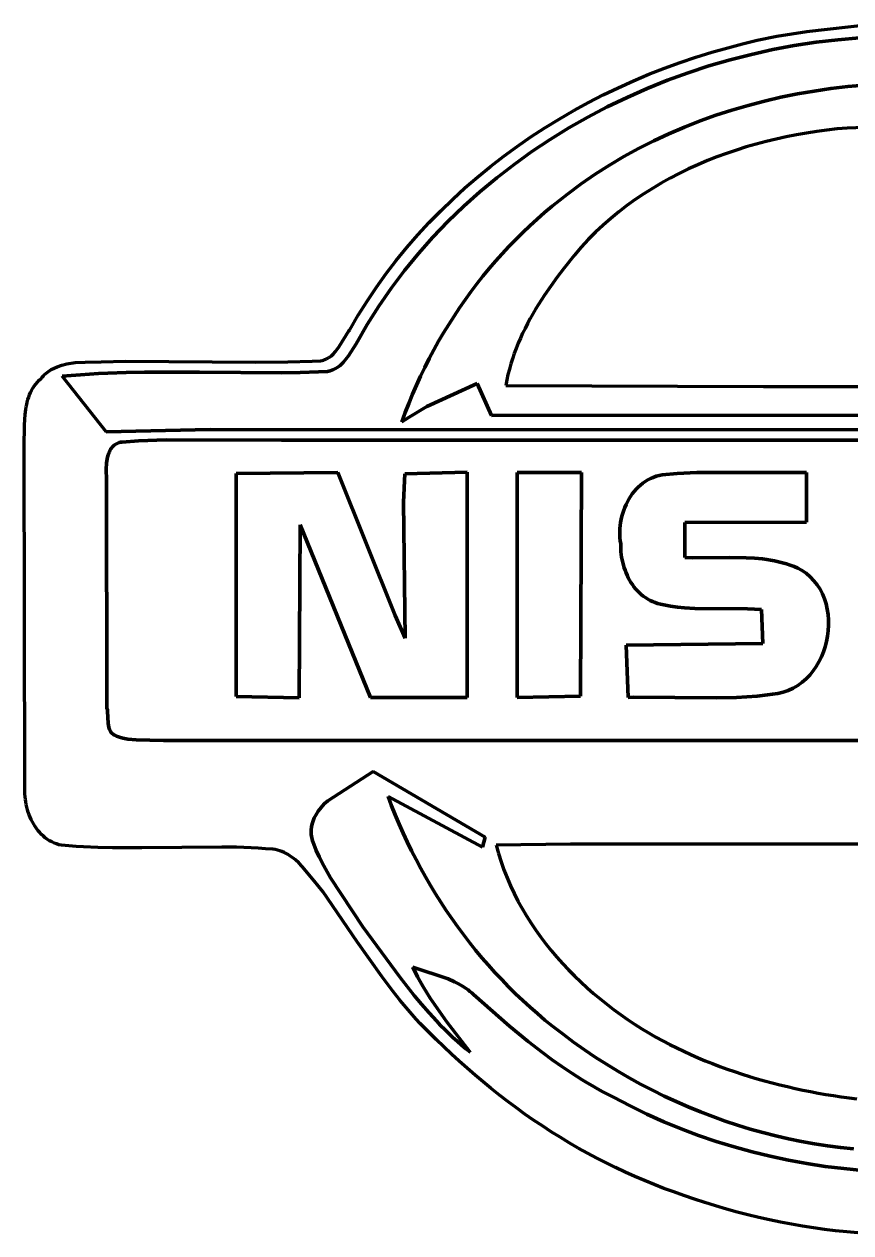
# Model space of a CAD drawing. Header units: millimetres. Extents: x 0.33 to 7.24, y 1.33 to 6.04.
# Drawn here: x 0.333 to 3.548, y 1.334 to 6.035 of the extents above; entities that cross this region are included whole.
import ezdxf

# ---------------------------------------------------------------- set-up
doc = ezdxf.new("R2010")
doc.units = ezdxf.units.MM
doc.layers.add('color#1e1e1eff', color=7, linetype='CONTINUOUS', lineweight=100)
doc.layers.add('color#fefefeff', color=7, linetype='CONTINUOUS', lineweight=100)

msp = doc.modelspace()

# ---------------------------------------------------------------- linework, layer by layer
at = {"layer": 'color#1e1e1eff'}
for p, q in [((3.3767, 6.0064), (3.63, 6.0347)), ((3.1266, 5.9584), (3.1838, 5.9719)), ((3.1838, 5.9719), (3.2606, 5.9875)), ((3.2606, 5.9875), (3.3767, 6.0064)), ((3.497, 5.974), (3.4125, 5.9641)), ((3.5817, 5.981), (3.497, 5.974)), ((2.9456, 5.9064), (3.0075, 5.9255)), ((3.0075, 5.9255), (3.0698, 5.9431)), ((3.0698, 5.9431), (3.1266, 5.9584)), ((3.2444, 5.9358), (3.1611, 5.9174)), ((3.3282, 5.9514), (3.2444, 5.9358)), ((3.4125, 5.9641), (3.3282, 5.9514)), ((2.8231, 5.8635), (2.8841, 5.8858)), ((2.8841, 5.8858), (2.9456, 5.9064)), ((3.0783, 5.8963), (2.9963, 5.8724)), ((3.1611, 5.9174), (3.0783, 5.8963)), ((2.7027, 5.8145), (2.7626, 5.8398)), ((2.7626, 5.8398), (2.8231, 5.8635)), ((2.9151, 5.8458), (2.8348, 5.8165)), ((2.9963, 5.8724), (2.9151, 5.8458)), ((2.5849, 5.7595), (2.6435, 5.7877)), ((2.6435, 5.7877), (2.7027, 5.8145)), ((2.7555, 5.7846), (2.6774, 5.7501)), ((2.8348, 5.8165), (2.7555, 5.7846)), ((3.4052, 5.7745), (3.4703, 5.784)), ((3.4703, 5.784), (3.5357, 5.7918)), ((3.5357, 5.7918), (3.6013, 5.798)), ((2.527, 5.7297), (2.5849, 5.7595)), ((2.6774, 5.7501), (2.6005, 5.713)), ((3.1486, 5.7188), (3.212, 5.7354)), ((3.212, 5.7354), (3.276, 5.7502)), ((3.276, 5.7502), (3.3404, 5.7632)), ((3.3404, 5.7632), (3.4052, 5.7745)), ((2.4137, 5.6659), (2.47, 5.6985)), ((2.47, 5.6985), (2.527, 5.7297)), ((2.6005, 5.713), (2.5249, 5.6733)), ((3.0233, 5.6803), (3.0856, 5.7005)), ((3.0856, 5.7005), (3.1486, 5.7188)), ((2.3583, 5.6318), (2.4137, 5.6659)), ((2.5249, 5.6733), (2.4508, 5.6311)), ((2.9007, 5.6344), (2.9616, 5.6583)), ((2.9616, 5.6583), (3.0233, 5.6803)), ((3.7931, 5.641), (3.5339, 5.6307)), ((2.2504, 5.5594), (2.3039, 5.5963)), ((2.3039, 5.5963), (2.3583, 5.6318)), ((2.4508, 5.6311), (2.3782, 5.5864)), ((2.7811, 5.581), (2.8405, 5.6086)), ((2.8405, 5.6086), (2.9007, 5.6344)), ((3.2968, 5.5966), (3.2576, 5.5881)), ((3.3361, 5.6043), (3.2968, 5.5966)), ((3.3756, 5.6112), (3.3361, 5.6043)), ((3.4152, 5.6173), (3.3756, 5.6112)), ((3.4547, 5.6226), (3.4152, 5.6173)), ((3.4943, 5.6271), (3.4547, 5.6226)), ((3.5339, 5.6307), (3.4943, 5.6271)), ((2.1979, 5.5211), (2.2504, 5.5594)), ((2.3782, 5.5864), (2.3073, 5.5392)), ((2.6652, 5.5199), (2.7227, 5.5514)), ((2.7227, 5.5514), (2.7811, 5.581)), ((3.1411, 5.5573), (3.1028, 5.5453)), ((3.1797, 5.5684), (3.1411, 5.5573)), ((3.2185, 5.5787), (3.1797, 5.5684)), ((3.2576, 5.5881), (3.2185, 5.5787)), ((2.1465, 5.4814), (2.1979, 5.5211)), ((2.3073, 5.5392), (2.2381, 5.4896)), ((2.6087, 5.4864), (2.6652, 5.5199)), ((2.9899, 5.5039), (2.9531, 5.4883)), ((3.0272, 5.5186), (2.9899, 5.5039)), ((3.0648, 5.5324), (3.0272, 5.5186)), ((3.1028, 5.5453), (3.0648, 5.5324)), ((2.0963, 5.4403), (2.1465, 5.4814)), ((2.2381, 5.4896), (2.1708, 5.4376)), ((2.5533, 5.4509), (2.6087, 5.4864)), ((2.8807, 5.4543), (2.8453, 5.4359)), ((2.9166, 5.4718), (2.8807, 5.4543)), ((2.9531, 5.4883), (2.9166, 5.4718)), ((2.0472, 5.3979), (2.0963, 5.4403)), ((2.1708, 5.4376), (2.1055, 5.3833)), ((2.4458, 5.374), (2.499, 5.4135)), ((2.499, 5.4135), (2.5533, 5.4509)), ((2.8104, 5.4165), (2.7761, 5.3961)), ((2.8453, 5.4359), (2.8104, 5.4165)), ((1.9993, 5.3542), (2.0472, 5.3979)), ((2.1055, 5.3833), (2.0422, 5.3265)), ((2.4155, 5.3506), (2.4458, 5.374)), ((2.7425, 5.3748), (2.7094, 5.3525)), ((2.7761, 5.3961), (2.7425, 5.3748)), ((1.9527, 5.3092), (1.9993, 5.3542)), ((2.0422, 5.3265), (1.9811, 5.2675)), ((2.3564, 5.3019), (2.3857, 5.3265)), ((2.3857, 5.3265), (2.4155, 5.3506)), ((2.6771, 5.3291), (2.6455, 5.3048)), ((2.7094, 5.3525), (2.6771, 5.3291)), ((1.9074, 5.2628), (1.9527, 5.3092)), ((1.9811, 5.2675), (1.9223, 5.2062)), ((2.2994, 5.2507), (2.3276, 5.2766)), ((2.3276, 5.2766), (2.3564, 5.3019)), ((2.6146, 5.2794), (2.5845, 5.253)), ((2.6455, 5.3048), (2.6146, 5.2794)), ((1.8635, 5.2152), (1.9074, 5.2628)), ((2.2445, 5.1973), (2.2717, 5.2243)), ((2.2717, 5.2243), (2.2994, 5.2507)), ((2.5552, 5.2255), (2.5268, 5.197)), ((2.5845, 5.253), (2.5552, 5.2255)), ((1.821, 5.1662), (1.8635, 5.2152)), ((1.9223, 5.2062), (1.866, 5.1426)), ((2.2178, 5.1698), (2.2445, 5.1973)), ((2.5268, 5.197), (2.4992, 5.1675)), ((1.78, 5.116), (1.821, 5.1662)), ((1.866, 5.1426), (1.8121, 5.0768)), ((2.1663, 5.1131), (2.1918, 5.1417)), ((2.1918, 5.1417), (2.2178, 5.1698)), ((2.472, 5.1349), (2.4318, 5.085)), ((2.4992, 5.1675), (2.472, 5.1349)), ((1.7405, 5.0646), (1.78, 5.116)), ((1.8121, 5.0768), (1.7608, 5.0088)), ((2.117, 5.0544), (2.1414, 5.084)), ((2.1414, 5.084), (2.1663, 5.1131)), ((2.4318, 5.085), (2.4058, 5.0509)), ((1.7026, 5.0119), (1.7405, 5.0646)), ((2.0933, 5.0243), (2.117, 5.0544)), ((2.4058, 5.0509), (2.3805, 5.0163)), ((1.6663, 4.958), (1.7026, 5.0119)), ((1.7608, 5.0088), (1.7122, 4.9387)), ((2.0476, 4.9627), (2.0702, 4.9938)), ((2.0702, 4.9938), (2.0933, 5.0243)), ((2.3805, 5.0163), (2.3562, 4.9809)), ((1.6316, 4.9029), (1.6663, 4.958)), ((1.7122, 4.9387), (1.6664, 4.8664)), ((2.0258, 4.9313), (2.0476, 4.9627)), ((2.3329, 4.9449), (2.3218, 4.9266)), ((2.3444, 4.963), (2.3329, 4.9449)), ((2.3562, 4.9809), (2.3444, 4.963)), ((1.5987, 4.8466), (1.6316, 4.9029)), ((1.9839, 4.8671), (2.0045, 4.8994)), ((2.0045, 4.8994), (2.0258, 4.9313)), ((2.3005, 4.8896), (2.2904, 4.8708)), ((2.3109, 4.9082), (2.3005, 4.8896)), ((2.3218, 4.9266), (2.3109, 4.9082)), ((1.5581, 4.7807), (1.5955, 4.842)), ((1.5955, 4.842), (1.5987, 4.8466)), ((1.6664, 4.8664), (1.6236, 4.792)), ((1.9639, 4.8344), (1.9839, 4.8671)), ((2.2807, 4.8518), (2.2714, 4.8326)), ((2.2904, 4.8708), (2.2807, 4.8518)), ((1.926, 4.7678), (1.9446, 4.8013)), ((1.9446, 4.8013), (1.9639, 4.8344)), ((2.2625, 4.8132), (2.2541, 4.7937)), ((2.2714, 4.8326), (2.2625, 4.8132)), ((1.5274, 4.745), (1.536, 4.7528)), ((1.536, 4.7528), (1.5439, 4.7615)), ((1.5439, 4.7615), (1.5581, 4.7807)), ((1.6236, 4.792), (1.594, 4.7453)), ((1.908, 4.734), (1.926, 4.7678)), ((2.2388, 4.754), (2.2318, 4.7338)), ((2.2462, 4.7739), (2.2388, 4.754)), ((2.2541, 4.7937), (2.2462, 4.7739)), ((0.4489, 4.6974), (0.4607, 4.7027)), ((0.4607, 4.7027), (0.4791, 4.7091)), ((0.4791, 4.7091), (0.4982, 4.7138)), ((0.4982, 4.7138), (0.5307, 4.7184)), ((0.5307, 4.7184), (0.5695, 4.7197)), ((0.5695, 4.7197), (0.6326, 4.7219)), ((0.6326, 4.7219), (0.7273, 4.7237)), ((0.7273, 4.7237), (1.2325, 4.7202)), ((1.2325, 4.7202), (1.3588, 4.7213)), ((1.3588, 4.7213), (1.4534, 4.724)), ((1.4534, 4.724), (1.485, 4.7254)), ((1.485, 4.7254), (1.4911, 4.7266)), ((1.4911, 4.7266), (1.497, 4.7282)), ((1.497, 4.7282), (1.5027, 4.7302)), ((1.5027, 4.7302), (1.5081, 4.7326)), ((1.5081, 4.7326), (1.5132, 4.7352)), ((1.5132, 4.7352), (1.5182, 4.7382)), ((1.5182, 4.7382), (1.5229, 4.7415)), ((1.5229, 4.7415), (1.5274, 4.745)), ((1.5525, 4.7012), (1.5434, 4.6954)), ((1.5611, 4.7078), (1.5525, 4.7012)), ((1.573, 4.7192), (1.5611, 4.7078)), ((1.594, 4.7453), (1.573, 4.7192)), ((1.8908, 4.6998), (1.908, 4.734)), ((2.2255, 4.7135), (2.2197, 4.6929)), ((2.2318, 4.7338), (2.2255, 4.7135)), ((0.391, 4.6498), (0.3986, 4.6569)), ((0.3986, 4.6569), (0.4028, 4.6621)), ((0.4028, 4.6621), (0.4072, 4.6671)), ((0.4072, 4.6671), (0.4119, 4.6718)), ((0.4119, 4.6718), (0.4167, 4.6762)), ((0.4167, 4.6762), (0.4268, 4.6842)), ((0.4268, 4.6842), (0.4376, 4.6913)), ((0.4376, 4.6913), (0.4489, 4.6974)), ((0.5158, 4.6685), (0.4803, 4.6652)), ((0.4803, 4.6652), (0.6515, 4.4491)), ((0.5514, 4.6714), (0.5158, 4.6685)), ((0.5869, 4.6738), (0.5514, 4.6714)), ((0.6224, 4.6759), (0.5869, 4.6738)), ((0.658, 4.6776), (0.6224, 4.6759)), ((0.7291, 4.68), (0.658, 4.6776)), ((0.8003, 4.6813), (0.7291, 4.68)), ((1.014, 4.6809), (0.8003, 4.6813)), ((1.3345, 4.6792), (1.014, 4.6809)), ((1.4057, 4.6804), (1.3345, 4.6792)), ((1.4769, 4.6827), (1.4057, 4.6804)), ((1.5124, 4.6843), (1.4769, 4.6827)), ((1.518, 4.6854), (1.5124, 4.6843)), ((1.5234, 4.6868), (1.518, 4.6854)), ((1.5287, 4.6886), (1.5234, 4.6868)), ((1.5338, 4.6906), (1.5287, 4.6886)), ((1.5434, 4.6954), (1.5338, 4.6906)), ((1.8583, 4.6304), (1.8742, 4.6653)), ((1.8742, 4.6653), (1.8908, 4.6998)), ((2.2144, 4.6721), (2.2098, 4.6512)), ((2.2197, 4.6929), (2.2144, 4.6721)), ((0.3575, 4.6017), (0.3617, 4.6103)), ((0.3617, 4.6103), (0.3665, 4.6187)), ((0.3665, 4.6187), (0.3718, 4.6269)), ((0.3718, 4.6269), (0.3776, 4.6348)), ((0.3776, 4.6348), (0.384, 4.6424)), ((0.384, 4.6424), (0.391, 4.6498)), ((1.8432, 4.5952), (1.8583, 4.6304)), ((2.0941, 4.6373), (1.8985, 4.5474)), ((2.1499, 4.5131), (2.0941, 4.6373)), ((2.2098, 4.6512), (2.2058, 4.63)), ((2.2058, 4.63), (3.2083, 4.625)), ((3.2083, 4.625), (3.5169, 4.6258)), ((3.5169, 4.6258), (5.1366, 4.6266)), ((0.3425, 4.5559), (0.3447, 4.5653)), ((0.3447, 4.5653), (0.3473, 4.5747)), ((0.3473, 4.5747), (0.3503, 4.5838)), ((0.3503, 4.5838), (0.3537, 4.5929)), ((0.3537, 4.5929), (0.3575, 4.6017)), ((1.815, 4.5239), (1.8287, 4.5597)), ((1.8287, 4.5597), (1.8432, 4.5952)), ((0.3342, 4.4771), (0.3366, 4.517)), ((0.3366, 4.517), (0.339, 4.5366)), ((0.339, 4.5366), (0.3406, 4.5463)), ((0.3406, 4.5463), (0.3425, 4.5559)), ((1.8021, 4.4879), (1.815, 4.5239)), ((1.8985, 4.5474), (1.8303, 4.5069)), ((5.4823, 4.5158), (2.1499, 4.5131)), ((0.3327, 4.3892), (0.3342, 4.4771)), ((1.8303, 4.5069), (1.8021, 4.4879)), ((0.6515, 4.4491), (1.0556, 4.4588)), ((1.0556, 4.4588), (6.9236, 4.4548)), ((0.3355, 3.0695), (0.3327, 4.3892)), ((0.6639, 4.3717), (0.6617, 4.3665)), ((0.6663, 4.3767), (0.6639, 4.3717)), ((0.669, 4.3814), (0.6663, 4.3767)), ((0.672, 4.3858), (0.669, 4.3814)), ((0.6753, 4.39), (0.672, 4.3858)), ((0.6789, 4.3939), (0.6753, 4.39)), ((0.6828, 4.3974), (0.6789, 4.3939)), ((0.687, 4.4005), (0.6828, 4.3974)), ((0.6916, 4.4033), (0.687, 4.4005)), ((0.6966, 4.4056), (0.6916, 4.4033)), ((0.7019, 4.4074), (0.6966, 4.4056)), ((0.7076, 4.4088), (0.7019, 4.4074)), ((0.7137, 4.4097), (0.7076, 4.4088)), ((0.7777, 4.414), (0.7137, 4.4097)), ((0.8844, 4.4179), (0.7777, 4.414)), ((1.3333, 4.4167), (0.8844, 4.4179)), ((6.7504, 4.4181), (1.3333, 4.4167)), ((0.6529, 4.3269), (0.6518, 4.3039)), ((0.6554, 4.3443), (0.6529, 4.3269)), ((0.6581, 4.3557), (0.6554, 4.3443)), ((0.6617, 4.3665), (0.6581, 4.3557)), ((0.6518, 4.3039), (0.6522, 4.288)), ((0.6522, 4.288), (0.653, 4.2783)), ((0.653, 4.2783), (0.6548, 3.3749)), ((1.1566, 4.2879), (1.5528, 4.2915)), ((1.1573, 3.4202), (1.1566, 4.2879)), ((1.5528, 4.2915), (1.7757, 3.7351)), ((1.8085, 4.1757), (1.8132, 4.2857)), ((1.8132, 4.2857), (2.0554, 4.2928)), ((2.0554, 4.2928), (2.0554, 3.4162)), ((2.2501, 4.2918), (2.4998, 4.2917)), ((2.2502, 3.4158), (2.2501, 4.2918)), ((2.4998, 4.2917), (2.4966, 3.4214)), ((2.7907, 4.2764), (2.8024, 4.2796)), ((2.8024, 4.2796), (2.8146, 4.282)), ((2.8146, 4.282), (2.8724, 4.2872)), ((2.8724, 4.2872), (2.9496, 4.2915)), ((2.9496, 4.2915), (3.3171, 4.2914)), ((3.3171, 4.2914), (3.3751, 4.2915)), ((3.3751, 4.2915), (3.3751, 4.0975)), ((2.7126, 4.2258), (2.7208, 4.2342)), ((2.7208, 4.2342), (2.7294, 4.2421)), ((2.7294, 4.2421), (2.7385, 4.2494)), ((2.7385, 4.2494), (2.7481, 4.2561)), ((2.7481, 4.2561), (2.7581, 4.2622)), ((2.7581, 4.2622), (2.7685, 4.2677)), ((2.7685, 4.2677), (2.7794, 4.2724)), ((2.7794, 4.2724), (2.7907, 4.2764)), ((2.6788, 4.1772), (2.6846, 4.1877)), ((2.6846, 4.1877), (2.6909, 4.1978)), ((2.6909, 4.1978), (2.6976, 4.2076)), ((2.6976, 4.2076), (2.7049, 4.2169)), ((2.7049, 4.2169), (2.7126, 4.2258)), ((1.8144, 3.6474), (1.8085, 4.1757)), ((2.6608, 4.1326), (2.6645, 4.1441)), ((2.6645, 4.1441), (2.6688, 4.1554)), ((2.6688, 4.1554), (2.6735, 4.1664)), ((2.6735, 4.1664), (2.6788, 4.1772)), ((2.6511, 4.0852), (2.6527, 4.0972)), ((2.6527, 4.0972), (2.6548, 4.1091)), ((2.6548, 4.1091), (2.6575, 4.1209)), ((2.6575, 4.1209), (2.6608, 4.1326)), ((3.3751, 4.0975), (2.9028, 4.097)), ((2.9028, 4.097), (2.9028, 4.0854)), ((1.4059, 4.0875), (1.4028, 3.4155)), ((1.6798, 3.4165), (1.4059, 4.0875)), ((2.6495, 4.0613), (2.65, 4.0733)), ((2.6495, 4.0494), (2.6495, 4.0613)), ((2.6501, 4.0375), (2.6495, 4.0494)), ((2.65, 4.0733), (2.6511, 4.0852)), ((2.9028, 4.0854), (2.9028, 4.0624)), ((2.9028, 4.0624), (2.9028, 3.9808)), ((2.6513, 4.0258), (2.6501, 4.0375)), ((2.6531, 4.0142), (2.6513, 4.0258)), ((2.653, 4.0039), (2.6531, 4.0142)), ((2.6533, 3.9935), (2.653, 4.0039)), ((2.654, 3.9831), (2.6533, 3.9935)), ((2.6551, 3.9727), (2.654, 3.9831)), ((2.6566, 3.9622), (2.6551, 3.9727)), ((2.6585, 3.9518), (2.6566, 3.9622)), ((2.6607, 3.9415), (2.6585, 3.9518)), ((2.9028, 3.9808), (2.9028, 3.968)), ((2.9028, 3.968), (2.9028, 3.9605)), ((2.9028, 3.9605), (2.934, 3.9593)), ((2.934, 3.9593), (3.0774, 3.9603)), ((3.0774, 3.9603), (3.1415, 3.9596)), ((3.1415, 3.9596), (3.1733, 3.9579)), ((3.1733, 3.9579), (3.1891, 3.9566)), ((3.1891, 3.9566), (3.2049, 3.955)), ((3.2049, 3.955), (3.2206, 3.9529)), ((3.2206, 3.9529), (3.2361, 3.9505)), ((3.2361, 3.9505), (3.2516, 3.9476)), ((2.6634, 3.9313), (2.6607, 3.9415)), ((2.6664, 3.9211), (2.6634, 3.9313)), ((2.6698, 3.9112), (2.6664, 3.9211)), ((2.6736, 3.9013), (2.6698, 3.9112)), ((2.6778, 3.8917), (2.6736, 3.9013)), ((3.2516, 3.9476), (3.267, 3.9442)), ((3.267, 3.9442), (3.2822, 3.9403)), ((3.2822, 3.9403), (3.2974, 3.9358)), ((3.2974, 3.9358), (3.3123, 3.9307)), ((3.3123, 3.9307), (3.3272, 3.925)), ((3.3272, 3.925), (3.3418, 3.9186)), ((3.3418, 3.9186), (3.3563, 3.9116)), ((3.3563, 3.9116), (3.374, 3.8993)), ((2.6824, 3.8822), (2.6778, 3.8917)), ((2.6873, 3.873), (2.6824, 3.8822)), ((2.6926, 3.864), (2.6873, 3.873)), ((2.6984, 3.8554), (2.6926, 3.864)), ((2.7045, 3.847), (2.6984, 3.8554)), ((3.374, 3.8993), (3.3901, 3.8855)), ((3.3901, 3.8855), (3.4044, 3.8705)), ((3.4044, 3.8705), (3.4171, 3.8543)), ((3.4171, 3.8543), (3.4282, 3.8371)), ((2.7109, 3.8389), (2.7045, 3.847)), ((2.7178, 3.8312), (2.7109, 3.8389)), ((2.725, 3.8239), (2.7178, 3.8312)), ((2.7326, 3.817), (2.725, 3.8239)), ((2.7406, 3.8105), (2.7326, 3.817)), ((2.749, 3.8045), (2.7406, 3.8105)), ((3.4282, 3.8371), (3.4376, 3.8189)), ((3.4376, 3.8189), (3.4454, 3.7999)), ((2.7578, 3.7989), (2.749, 3.8045)), ((2.7669, 3.7939), (2.7578, 3.7989)), ((2.7764, 3.7893), (2.7669, 3.7939)), ((2.7863, 3.7853), (2.7764, 3.7893)), ((2.7966, 3.7819), (2.7863, 3.7853)), ((2.8072, 3.7791), (2.7966, 3.7819)), ((2.8205, 3.7761), (2.8072, 3.7791)), ((2.8338, 3.7734), (2.8205, 3.7761)), ((2.8471, 3.7711), (2.8338, 3.7734)), ((2.8739, 3.7673), (2.8471, 3.7711)), ((2.9009, 3.7645), (2.8739, 3.7673)), ((2.9416, 3.762), (2.9009, 3.7645)), ((3.1465, 3.7606), (2.9416, 3.762)), ((3.2007, 3.7579), (3.1465, 3.7606)), ((3.4454, 3.7999), (3.4517, 3.7802)), ((3.4517, 3.7802), (3.4564, 3.76)), ((1.7757, 3.7351), (1.8144, 3.6474)), ((3.2056, 3.6256), (3.2007, 3.7579)), ((3.4564, 3.76), (3.4597, 3.7394)), ((3.4597, 3.7394), (3.4614, 3.7184)), ((3.4614, 3.7184), (3.4616, 3.6973)), ((3.4604, 3.6761), (3.4578, 3.655)), ((3.4616, 3.6973), (3.4604, 3.6761)), ((2.6741, 3.6199), (3.2056, 3.6256)), ((2.6823, 3.4168), (2.6741, 3.6199)), ((3.4538, 3.6341), (3.4484, 3.6135)), ((3.4578, 3.655), (3.4538, 3.6341)), ((3.4335, 3.5737), (3.4241, 3.5549)), ((3.4416, 3.5933), (3.4335, 3.5737)), ((3.4484, 3.6135), (3.4416, 3.5933)), ((3.4134, 3.5368), (3.4015, 3.5197)), ((3.4241, 3.5549), (3.4134, 3.5368)), ((3.3739, 3.4887), (3.3584, 3.4752)), ((3.3883, 3.5036), (3.3739, 3.4887)), ((3.4015, 3.5197), (3.3883, 3.5036)), ((3.2635, 3.4316), (3.2436, 3.4286)), ((3.2846, 3.4366), (3.2635, 3.4316)), ((3.3047, 3.4437), (3.2846, 3.4366)), ((3.3237, 3.4525), (3.3047, 3.4437)), ((3.3416, 3.4631), (3.3237, 3.4525)), ((3.3584, 3.4752), (3.3416, 3.4631)), ((1.4028, 3.4155), (1.1573, 3.4202)), ((2.0554, 3.4162), (1.6798, 3.4165)), ((2.4966, 3.4214), (2.2502, 3.4158)), ((2.7023, 3.4172), (2.6823, 3.4168)), ((3.0237, 3.4144), (2.7023, 3.4172)), ((3.1039, 3.4164), (3.0237, 3.4144)), ((3.144, 3.4186), (3.1039, 3.4164)), ((3.1839, 3.4217), (3.144, 3.4186)), ((3.2237, 3.426), (3.1839, 3.4217)), ((3.2436, 3.4286), (3.2237, 3.426)), ((0.6548, 3.3749), (0.6563, 3.3687)), ((0.6563, 3.3687), (0.6573, 3.3617)), ((0.6573, 3.3617), (0.6595, 3.316)), ((0.6595, 3.316), (0.6623, 3.2994)), ((0.6623, 3.2994), (0.6648, 3.2918)), ((0.6648, 3.2918), (0.6682, 3.2848)), ((0.6682, 3.2848), (0.6703, 3.2816)), ((0.6703, 3.2816), (0.6727, 3.2786)), ((0.6727, 3.2786), (0.6754, 3.2758)), ((0.6754, 3.2758), (0.6784, 3.2733)), ((0.6784, 3.2733), (0.6818, 3.271)), ((0.6818, 3.271), (0.6856, 3.2691)), ((0.6856, 3.2691), (0.6916, 3.2663)), ((0.6916, 3.2663), (0.704, 3.2616)), ((0.704, 3.2616), (0.7166, 3.2579)), ((0.7166, 3.2579), (0.7359, 3.2541)), ((0.7359, 3.2541), (0.7687, 3.2511)), ((0.7687, 3.2511), (0.8747, 3.2489)), ((0.8747, 3.2489), (6.7087, 3.2497)), ((1.6906, 3.1288), (1.5136, 3.0142)), ((2.1252, 2.873), (1.6906, 3.1288)), ((0.335, 3.05), (0.3351, 3.0598)), ((0.3351, 3.0598), (0.3355, 3.0695)), ((0.3354, 3.0401), (0.335, 3.05)), ((0.3361, 3.0301), (0.3354, 3.0401)), ((0.3373, 3.02), (0.3361, 3.0301)), ((0.3388, 3.0099), (0.3373, 3.02)), ((0.3407, 2.9998), (0.3388, 3.0099)), ((1.5136, 3.0142), (1.5001, 3.0023)), ((1.7615, 2.995), (1.7479, 3.0308)), ((1.7479, 3.0308), (2.1152, 2.834)), ((0.343, 2.9898), (0.3407, 2.9998)), ((0.3457, 2.9798), (0.343, 2.9898)), ((0.3487, 2.97), (0.3457, 2.9798)), ((0.3522, 2.9602), (0.3487, 2.97)), ((1.4762, 2.9744), (1.4665, 2.9587)), ((1.4875, 2.989), (1.4762, 2.9744)), ((1.5001, 3.0023), (1.4875, 2.989)), ((1.7758, 2.9594), (1.7615, 2.995)), ((0.356, 2.9507), (0.3522, 2.9602)), ((0.3602, 2.9413), (0.356, 2.9507)), ((0.3648, 2.9321), (0.3602, 2.9413)), ((0.3697, 2.9232), (0.3648, 2.9321)), ((0.3751, 2.9145), (0.3697, 2.9232)), ((0.3808, 2.9062), (0.3751, 2.9145)), ((1.4528, 2.9248), (1.4503, 2.913)), ((1.4564, 2.9364), (1.4528, 2.9248)), ((1.461, 2.9477), (1.4564, 2.9364)), ((1.4665, 2.9587), (1.461, 2.9477)), ((1.7907, 2.9241), (1.7758, 2.9594)), ((1.8063, 2.889), (1.7907, 2.9241)), ((0.3869, 2.8982), (0.3808, 2.9062)), ((0.3933, 2.8906), (0.3869, 2.8982)), ((0.4001, 2.8834), (0.3933, 2.8906)), ((0.4073, 2.8766), (0.4001, 2.8834)), ((0.4149, 2.8703), (0.4073, 2.8766)), ((0.4228, 2.8645), (0.4149, 2.8703)), ((1.4489, 2.901), (1.4487, 2.895)), ((1.4487, 2.895), (1.4487, 2.889)), ((1.4487, 2.889), (1.4492, 2.883)), ((1.4503, 2.913), (1.4489, 2.901)), ((1.4492, 2.883), (1.4499, 2.877)), ((1.4499, 2.877), (1.4511, 2.8709)), ((1.4511, 2.8709), (1.4525, 2.8649)), ((1.8225, 2.8543), (1.8063, 2.889)), ((2.1152, 2.834), (2.1252, 2.873)), ((0.4311, 2.8591), (0.4228, 2.8645)), ((0.4398, 2.8544), (0.4311, 2.8591)), ((0.4488, 2.8502), (0.4398, 2.8544)), ((0.4582, 2.8466), (0.4488, 2.8502)), ((0.468, 2.8437), (0.4582, 2.8466)), ((0.4781, 2.8415), (0.468, 2.8437)), ((0.5064, 2.8391), (0.4781, 2.8415)), ((0.5347, 2.8371), (0.5064, 2.8391)), ((0.563, 2.8354), (0.5347, 2.8371)), ((0.6196, 2.8331), (0.563, 2.8354)), ((0.6763, 2.8319), (0.6196, 2.8331)), ((0.7897, 2.8319), (0.6763, 2.8319)), ((1.1017, 2.8348), (0.7897, 2.8319)), ((1.1584, 2.8338), (1.1017, 2.8348)), ((1.215, 2.8316), (1.1584, 2.8338)), ((1.2433, 2.8301), (1.215, 2.8316)), ((1.2716, 2.8283), (1.2433, 2.8301)), ((1.2999, 2.826), (1.2716, 2.8283)), ((1.3092, 2.8246), (1.2999, 2.826)), ((1.3181, 2.8226), (1.3092, 2.8246)), ((1.3268, 2.8202), (1.3181, 2.8226)), ((1.4525, 2.8649), (1.4544, 2.8589)), ((1.4544, 2.8589), (1.459, 2.8463)), ((1.459, 2.8463), (1.469, 2.8215)), ((1.469, 2.8215), (1.48, 2.7971)), ((1.8393, 2.8198), (1.8225, 2.8543)), ((2.4571, 2.8456), (2.1681, 2.8413)), ((2.1681, 2.8413), (2.1771, 2.8089)), ((3.9748, 2.8464), (2.4571, 2.8456)), ((1.3352, 2.8172), (1.3268, 2.8202)), ((1.3434, 2.8137), (1.3352, 2.8172)), ((1.3513, 2.8099), (1.3434, 2.8137)), ((1.359, 2.8056), (1.3513, 2.8099)), ((1.3665, 2.8009), (1.359, 2.8056)), ((1.3738, 2.7958), (1.3665, 2.8009)), ((1.3809, 2.7905), (1.3738, 2.7958)), ((1.3879, 2.7848), (1.3809, 2.7905)), ((1.4012, 2.7726), (1.3879, 2.7848)), ((1.48, 2.7971), (1.4979, 2.7613)), ((1.8568, 2.7856), (1.8393, 2.8198)), ((1.8749, 2.7518), (1.8568, 2.7856)), ((2.1771, 2.8089), (2.1873, 2.777)), ((2.1873, 2.777), (2.1985, 2.7456)), ((1.414, 2.7596), (1.4012, 2.7726)), ((1.4612, 2.7029), (1.414, 2.7596)), ((1.4979, 2.7613), (1.5243, 2.7148)), ((1.8936, 2.7183), (1.8749, 2.7518)), ((2.1985, 2.7456), (2.2107, 2.7146)), ((1.4948, 2.6617), (1.4612, 2.7029)), ((1.5243, 2.7148), (1.6498, 2.5248)), ((1.9129, 2.6851), (1.8936, 2.7183)), ((1.9328, 2.6523), (1.9129, 2.6851)), ((2.2107, 2.7146), (2.2239, 2.6841)), ((2.2239, 2.6841), (2.2381, 2.6541)), ((1.6283, 2.4665), (1.4948, 2.6617)), ((1.9533, 2.6199), (1.9328, 2.6523)), ((2.2381, 2.6541), (2.2532, 2.6246)), ((1.9744, 2.5879), (1.9533, 2.6199)), ((1.9961, 2.5562), (1.9744, 2.5879)), ((2.2532, 2.6246), (2.2693, 2.5955)), ((2.2693, 2.5955), (2.2862, 2.567)), ((2.0184, 2.525), (1.9961, 2.5562)), ((2.2862, 2.567), (2.304, 2.5389)), ((2.304, 2.5389), (2.3226, 2.5114)), ((1.6498, 2.5248), (1.795, 2.3279)), ((2.0413, 2.4942), (2.0184, 2.525)), ((2.0647, 2.4638), (2.0413, 2.4942)), ((2.3226, 2.5114), (2.342, 2.4844)), ((1.7234, 2.3311), (1.6283, 2.4665)), ((2.0887, 2.4339), (2.0647, 2.4638)), ((2.342, 2.4844), (2.3621, 2.4579)), ((2.3621, 2.4579), (2.383, 2.4319)), ((2.1132, 2.4044), (2.0887, 2.4339)), ((2.1383, 2.3754), (2.1132, 2.4044)), ((2.383, 2.4319), (2.4046, 2.4065)), ((2.4046, 2.4065), (2.4268, 2.3816)), ((1.863, 2.33), (1.8445, 2.3671)), ((1.8445, 2.3671), (1.9814, 2.3218)), ((2.1639, 2.3469), (2.1383, 2.3754)), ((2.4268, 2.3816), (2.4497, 2.3573)), ((2.4497, 2.3573), (2.4732, 2.3335)), ((1.7661, 2.2745), (1.7234, 2.3311)), ((1.795, 2.3279), (1.8499, 2.2578)), ((1.883, 2.2938), (1.863, 2.33)), ((1.9814, 2.3218), (2.0061, 2.3111)), ((2.0061, 2.3111), (2.022, 2.303)), ((2.1901, 2.3189), (2.1639, 2.3469)), ((2.2168, 2.2914), (2.1901, 2.3189)), ((2.4732, 2.3335), (2.4972, 2.3103)), ((2.4972, 2.3103), (2.5219, 2.2876)), ((1.7955, 2.2375), (1.7661, 2.2745)), ((1.8499, 2.2578), (1.8783, 2.2236)), ((1.9118, 2.2468), (1.883, 2.2938)), ((2.022, 2.303), (2.0374, 2.2941)), ((2.0374, 2.2941), (2.0523, 2.2841)), ((2.0523, 2.2841), (2.0595, 2.2788)), ((2.0595, 2.2788), (2.0666, 2.2731)), ((2.0666, 2.2731), (2.0734, 2.2671)), ((2.0734, 2.2671), (2.0801, 2.2608)), ((2.0801, 2.2608), (2.2206, 2.1374)), ((2.2441, 2.2644), (2.2168, 2.2914)), ((2.2719, 2.238), (2.2441, 2.2644)), ((2.5219, 2.2876), (2.547, 2.2655)), ((2.547, 2.2655), (2.5726, 2.244)), ((1.8258, 2.2013), (1.7955, 2.2375)), ((1.8783, 2.2236), (1.9074, 2.19)), ((1.9749, 2.1564), (1.9118, 2.2468)), ((2.3002, 2.2121), (2.2719, 2.238)), ((2.3289, 2.1868), (2.3002, 2.2121)), ((2.5726, 2.244), (2.5987, 2.2231)), ((2.5987, 2.2231), (2.6252, 2.2028)), ((1.8413, 2.1835), (1.8258, 2.2013)), ((1.8571, 2.1659), (1.8413, 2.1835)), ((1.8731, 2.1485), (1.8571, 2.1659)), ((1.9074, 2.19), (1.9373, 2.1572)), ((2.3583, 2.162), (2.3289, 2.1868)), ((2.6252, 2.2028), (2.6521, 2.1831)), ((2.6521, 2.1831), (2.6794, 2.164)), ((2.6794, 2.164), (2.707, 2.1455)), ((1.8895, 2.1313), (1.8731, 2.1485)), ((1.9061, 2.1144), (1.8895, 2.1313)), ((1.9373, 2.1572), (1.9526, 2.1412)), ((1.9526, 2.1412), (1.9682, 2.1254)), ((1.9682, 2.1254), (1.9841, 2.1098)), ((2.0677, 2.0363), (1.9749, 2.1564)), ((2.2206, 2.1374), (2.293, 2.0782)), ((2.3881, 2.1378), (2.3583, 2.162)), ((2.4285, 2.1064), (2.3881, 2.1378)), ((2.707, 2.1455), (2.7349, 2.1277)), ((2.7349, 2.1277), (2.7631, 2.1104)), ((1.9351, 2.0856), (1.9061, 2.1144)), ((1.9646, 2.0571), (1.9351, 2.0856)), ((1.9841, 2.1098), (2.0002, 2.0945)), ((2.0002, 2.0945), (2.0166, 2.0795)), ((2.0166, 2.0795), (2.0333, 2.0648)), ((2.293, 2.0782), (2.3485, 2.0353)), ((2.4697, 2.0758), (2.4285, 2.1064)), ((2.5116, 2.0462), (2.4697, 2.0758)), ((2.7631, 2.1104), (2.7897, 2.0954)), ((2.7897, 2.0954), (2.8165, 2.0809)), ((2.8165, 2.0809), (2.8435, 2.0669)), ((1.9944, 2.029), (1.9646, 2.0571)), ((2.0246, 2.0014), (1.9944, 2.029)), ((2.0333, 2.0648), (2.0503, 2.0504)), ((2.0503, 2.0504), (2.0677, 2.0363)), ((2.3485, 2.0353), (2.3861, 2.0076)), ((2.5541, 2.0176), (2.5116, 2.0462)), ((2.8435, 2.0669), (2.8708, 2.0533)), ((2.8708, 2.0533), (2.8983, 2.0402)), ((2.8983, 2.0402), (2.926, 2.0276)), ((2.926, 2.0276), (2.9539, 2.0154)), ((2.0553, 1.9741), (2.0246, 2.0014)), ((2.3861, 2.0076), (2.4243, 1.9808)), ((2.4243, 1.9808), (2.4631, 1.9548)), ((2.5973, 1.9899), (2.5541, 2.0176)), ((2.6411, 1.9632), (2.5973, 1.9899)), ((2.9539, 2.0154), (2.982, 2.0037)), ((2.982, 2.0037), (3.0103, 1.9924)), ((3.0103, 1.9924), (3.0387, 1.9815)), ((3.0387, 1.9815), (3.0673, 1.9711)), ((2.0863, 1.9473), (2.0553, 1.9741)), ((2.1177, 1.921), (2.0863, 1.9473)), ((2.4631, 1.9548), (2.5026, 1.9298)), ((2.5026, 1.9298), (2.5225, 1.9177)), ((2.6855, 1.9375), (2.6411, 1.9632)), ((2.7304, 1.9127), (2.6855, 1.9375)), ((3.0673, 1.9711), (3.0961, 1.9611)), ((3.0961, 1.9611), (3.125, 1.9516)), ((3.125, 1.9516), (3.1541, 1.9424)), ((3.1541, 1.9424), (3.1833, 1.9337)), ((3.1833, 1.9337), (3.2126, 1.9254)), ((2.1495, 1.8951), (2.1177, 1.921)), ((2.1817, 1.8696), (2.1495, 1.8951)), ((2.5225, 1.9177), (2.5427, 1.9058)), ((2.5427, 1.9058), (2.563, 1.8943)), ((2.563, 1.8943), (2.5835, 1.883)), ((2.5835, 1.883), (2.6042, 1.872)), ((2.7759, 1.8891), (2.7304, 1.9127)), ((2.8219, 1.8664), (2.7759, 1.8891)), ((3.2126, 1.9254), (3.2421, 1.9175)), ((3.2421, 1.9175), (3.2716, 1.9099)), ((3.2716, 1.9099), (3.3013, 1.9028)), ((3.3013, 1.9028), (3.3311, 1.8961)), ((3.3311, 1.8961), (3.3609, 1.8897)), ((3.3609, 1.8897), (3.3908, 1.8837)), ((3.3908, 1.8837), (3.4208, 1.8781)), ((2.2143, 1.8447), (2.1817, 1.8696)), ((2.2473, 1.8203), (2.2143, 1.8447)), ((2.6042, 1.872), (2.6251, 1.8613)), ((2.6251, 1.8613), (2.6894, 1.8277)), ((2.8685, 1.8448), (2.8219, 1.8664)), ((2.9155, 1.8243), (2.8685, 1.8448)), ((3.4208, 1.8781), (3.4508, 1.8728)), ((3.4508, 1.8728), (3.4809, 1.8679)), ((3.4809, 1.8679), (3.511, 1.8634)), ((3.511, 1.8634), (3.5412, 1.8592)), ((3.5412, 1.8592), (3.5713, 1.8554)), ((2.2806, 1.7963), (2.2473, 1.8203)), ((2.3142, 1.7729), (2.2806, 1.7963)), ((2.6894, 1.8277), (2.7547, 1.796)), ((2.7547, 1.796), (2.821, 1.7664)), ((2.9629, 1.8048), (2.9155, 1.8243)), ((3.0108, 1.7864), (2.9629, 1.8048)), ((3.059, 1.7692), (3.0108, 1.7864)), ((2.3483, 1.7501), (2.3142, 1.7729)), ((2.3827, 1.7277), (2.3483, 1.7501)), ((2.821, 1.7664), (2.8881, 1.7389)), ((3.1077, 1.753), (3.059, 1.7692)), ((3.1567, 1.738), (3.1077, 1.753)), ((2.4174, 1.706), (2.3827, 1.7277)), ((2.4525, 1.6848), (2.4174, 1.706)), ((2.8881, 1.7389), (2.956, 1.7134)), ((2.956, 1.7134), (3.0247, 1.69)), ((3.206, 1.7242), (3.1567, 1.738)), ((3.2557, 1.7115), (3.206, 1.7242)), ((3.3056, 1.7), (3.2557, 1.7115)), ((3.3558, 1.6896), (3.3056, 1.7)), ((2.4879, 1.6642), (2.4525, 1.6848)), ((2.5236, 1.6442), (2.4879, 1.6642)), ((3.0247, 1.69), (3.094, 1.6687)), ((3.094, 1.6687), (3.164, 1.6494)), ((3.164, 1.6494), (3.2345, 1.6322)), ((3.4062, 1.6805), (3.3558, 1.6896)), ((3.4568, 1.6726), (3.4062, 1.6805)), ((3.5076, 1.6659), (3.4568, 1.6726)), ((3.5586, 1.6605), (3.5076, 1.6659)), ((2.5597, 1.6248), (2.5236, 1.6442)), ((2.5961, 1.606), (2.5597, 1.6248)), ((2.6329, 1.5879), (2.5961, 1.606)), ((3.2345, 1.6322), (3.3054, 1.617)), ((3.3054, 1.617), (3.3768, 1.6039)), ((3.3768, 1.6039), (3.4486, 1.5929)), ((2.6699, 1.5704), (2.6329, 1.5879)), ((2.7073, 1.5536), (2.6699, 1.5704)), ((2.7449, 1.5375), (2.7073, 1.5536)), ((3.4486, 1.5929), (3.5207, 1.584)), ((3.5207, 1.584), (3.593, 1.5772)), ((2.7829, 1.522), (2.7449, 1.5375)), ((2.8212, 1.5073), (2.7829, 1.522)), ((2.8597, 1.4932), (2.8212, 1.5073)), ((2.8986, 1.4799), (2.8597, 1.4932)), ((2.9395, 1.4655), (2.8986, 1.4799)), ((2.9807, 1.4518), (2.9395, 1.4655)), ((3.0221, 1.4388), (2.9807, 1.4518)), ((3.0638, 1.4265), (3.0221, 1.4388)), ((3.1056, 1.4149), (3.0638, 1.4265)), ((3.1476, 1.4041), (3.1056, 1.4149)), ((3.1898, 1.3939), (3.1476, 1.4041)), ((3.2321, 1.3845), (3.1898, 1.3939)), ((3.2746, 1.3757), (3.2321, 1.3845)), ((3.3172, 1.3677), (3.2746, 1.3757)), ((3.36, 1.3604), (3.3172, 1.3677)), ((3.4029, 1.3538), (3.36, 1.3604)), ((3.4459, 1.3479), (3.4029, 1.3538)), ((3.4889, 1.3427), (3.4459, 1.3479)), ((3.5321, 1.3382), (3.4889, 1.3427)), ((3.5753, 1.3344), (3.5321, 1.3382))]:
    msp.add_line(p, q, dxfattribs=at)
at = {"layer": 'color#fefefeff'}
for p, q in [((3.4125, 5.9641), (3.497, 5.974)), ((3.497, 5.974), (3.5817, 5.981)), ((3.1611, 5.9174), (3.2444, 5.9358)), ((3.2444, 5.9358), (3.3282, 5.9514)), ((3.3282, 5.9514), (3.4125, 5.9641)), ((2.9963, 5.8724), (3.0783, 5.8963)), ((3.0783, 5.8963), (3.1611, 5.9174)), ((2.8348, 5.8165), (2.9151, 5.8458)), ((2.9151, 5.8458), (2.9963, 5.8724)), ((2.6774, 5.7501), (2.7555, 5.7846)), ((2.7555, 5.7846), (2.8348, 5.8165)), ((3.4703, 5.784), (3.4052, 5.7745)), ((3.5357, 5.7918), (3.4703, 5.784)), ((3.6013, 5.798), (3.5357, 5.7918)), ((2.6005, 5.713), (2.6774, 5.7501)), ((3.212, 5.7354), (3.1486, 5.7188)), ((3.276, 5.7502), (3.212, 5.7354)), ((3.3404, 5.7632), (3.276, 5.7502)), ((3.4052, 5.7745), (3.3404, 5.7632)), ((2.5249, 5.6733), (2.6005, 5.713)), ((3.0856, 5.7005), (3.0233, 5.6803)), ((3.1486, 5.7188), (3.0856, 5.7005)), ((2.4508, 5.6311), (2.5249, 5.6733)), ((2.9616, 5.6583), (2.9007, 5.6344)), ((3.0233, 5.6803), (2.9616, 5.6583)), ((2.3782, 5.5864), (2.4508, 5.6311)), ((2.8405, 5.6086), (2.7811, 5.581)), ((2.9007, 5.6344), (2.8405, 5.6086)), ((2.3073, 5.5392), (2.3782, 5.5864)), ((2.7227, 5.5514), (2.6652, 5.5199)), ((2.7811, 5.581), (2.7227, 5.5514)), ((2.2381, 5.4896), (2.3073, 5.5392)), ((2.6652, 5.5199), (2.6087, 5.4864)), ((2.1708, 5.4376), (2.2381, 5.4896)), ((2.6087, 5.4864), (2.5533, 5.4509)), ((2.1055, 5.3833), (2.1708, 5.4376)), ((2.499, 5.4135), (2.4458, 5.374)), ((2.5533, 5.4509), (2.499, 5.4135)), ((2.0422, 5.3265), (2.1055, 5.3833)), ((2.4458, 5.374), (2.4155, 5.3506)), ((1.9811, 5.2675), (2.0422, 5.3265)), ((2.3857, 5.3265), (2.3564, 5.3019)), ((2.4155, 5.3506), (2.3857, 5.3265)), ((1.9223, 5.2062), (1.9811, 5.2675)), ((2.3276, 5.2766), (2.2994, 5.2507)), ((2.3564, 5.3019), (2.3276, 5.2766)), ((2.2717, 5.2243), (2.2445, 5.1973)), ((2.2994, 5.2507), (2.2717, 5.2243)), ((1.866, 5.1426), (1.9223, 5.2062)), ((2.2445, 5.1973), (2.2178, 5.1698)), ((1.8121, 5.0768), (1.866, 5.1426)), ((2.1918, 5.1417), (2.1663, 5.1131)), ((2.2178, 5.1698), (2.1918, 5.1417)), ((1.7608, 5.0088), (1.8121, 5.0768)), ((2.1414, 5.084), (2.117, 5.0544)), ((2.1663, 5.1131), (2.1414, 5.084)), ((2.117, 5.0544), (2.0933, 5.0243)), ((1.7122, 4.9387), (1.7608, 5.0088)), ((2.0702, 4.9938), (2.0476, 4.9627)), ((2.0933, 5.0243), (2.0702, 4.9938)), ((1.6664, 4.8664), (1.7122, 4.9387)), ((2.0476, 4.9627), (2.0258, 4.9313)), ((2.0045, 4.8994), (1.9839, 4.8671)), ((2.0258, 4.9313), (2.0045, 4.8994)), ((1.6236, 4.792), (1.6664, 4.8664)), ((1.9839, 4.8671), (1.9639, 4.8344)), ((1.9446, 4.8013), (1.926, 4.7678)), ((1.9639, 4.8344), (1.9446, 4.8013)), ((1.594, 4.7453), (1.6236, 4.792)), ((1.926, 4.7678), (1.908, 4.734)), ((1.5434, 4.6954), (1.5525, 4.7012)), ((1.5525, 4.7012), (1.5611, 4.7078)), ((1.5611, 4.7078), (1.573, 4.7192)), ((1.573, 4.7192), (1.594, 4.7453)), ((1.908, 4.734), (1.8908, 4.6998)), ((0.4803, 4.6652), (0.5158, 4.6685)), ((0.6515, 4.4491), (0.4803, 4.6652)), ((0.5158, 4.6685), (0.5514, 4.6714)), ((0.5514, 4.6714), (0.5869, 4.6738)), ((0.5869, 4.6738), (0.6224, 4.6759)), ((0.6224, 4.6759), (0.658, 4.6776)), ((0.658, 4.6776), (0.7291, 4.68)), ((0.7291, 4.68), (0.8003, 4.6813)), ((0.8003, 4.6813), (1.014, 4.6809)), ((1.014, 4.6809), (1.3345, 4.6792)), ((1.3345, 4.6792), (1.4057, 4.6804)), ((1.4057, 4.6804), (1.4769, 4.6827)), ((1.4769, 4.6827), (1.5124, 4.6843)), ((1.5124, 4.6843), (1.518, 4.6854)), ((1.518, 4.6854), (1.5234, 4.6868)), ((1.5234, 4.6868), (1.5287, 4.6886)), ((1.5287, 4.6886), (1.5338, 4.6906)), ((1.5338, 4.6906), (1.5434, 4.6954)), ((1.8742, 4.6653), (1.8583, 4.6304)), ((1.8908, 4.6998), (1.8742, 4.6653)), ((1.8583, 4.6304), (1.8432, 4.5952)), ((1.8985, 4.5474), (2.0941, 4.6373)), ((2.0941, 4.6373), (2.1499, 4.5131)), ((1.8287, 4.5597), (1.815, 4.5239)), ((1.8432, 4.5952), (1.8287, 4.5597)), ((1.815, 4.5239), (1.8021, 4.4879)), ((1.8303, 4.5069), (1.8985, 4.5474)), ((2.1499, 4.5131), (5.4823, 4.5158)), ((1.8021, 4.4879), (1.8303, 4.5069)), ((1.0556, 4.4588), (0.6515, 4.4491)), ((6.9236, 4.4548), (1.0556, 4.4588)), ((0.6617, 4.3665), (0.6639, 4.3717)), ((0.6639, 4.3717), (0.6663, 4.3767)), ((0.6663, 4.3767), (0.669, 4.3814)), ((0.669, 4.3814), (0.672, 4.3858)), ((0.672, 4.3858), (0.6753, 4.39)), ((0.6753, 4.39), (0.6789, 4.3939)), ((0.6789, 4.3939), (0.6828, 4.3974)), ((0.6828, 4.3974), (0.687, 4.4005)), ((0.687, 4.4005), (0.6916, 4.4033)), ((0.6916, 4.4033), (0.6966, 4.4056)), ((0.6966, 4.4056), (0.7019, 4.4074)), ((0.7019, 4.4074), (0.7076, 4.4088)), ((0.7076, 4.4088), (0.7137, 4.4097)), ((0.7137, 4.4097), (0.7777, 4.414)), ((0.7777, 4.414), (0.8844, 4.4179)), ((0.8844, 4.4179), (1.3333, 4.4167)), ((1.3333, 4.4167), (6.7504, 4.4181)), ((0.6518, 4.3039), (0.6529, 4.3269)), ((0.6529, 4.3269), (0.6554, 4.3443)), ((0.6554, 4.3443), (0.6581, 4.3557)), ((0.6581, 4.3557), (0.6617, 4.3665)), ((0.6522, 4.288), (0.6518, 4.3039)), ((0.653, 4.2783), (0.6522, 4.288)), ((0.6548, 3.3749), (0.653, 4.2783)), ((1.5528, 4.2915), (1.1566, 4.2879)), ((1.1566, 4.2879), (1.1573, 3.4202)), ((1.7757, 3.7351), (1.5528, 4.2915)), ((1.8132, 4.2857), (1.8085, 4.1757)), ((2.0554, 4.2928), (1.8132, 4.2857)), ((2.0554, 3.4162), (2.0554, 4.2928)), ((2.2501, 4.2918), (2.2502, 3.4158)), ((2.4998, 4.2917), (2.2501, 4.2918)), ((2.4966, 3.4214), (2.4998, 4.2917)), ((2.8024, 4.2796), (2.7907, 4.2764)), ((2.8146, 4.282), (2.8024, 4.2796)), ((2.8724, 4.2872), (2.8146, 4.282)), ((2.9496, 4.2915), (2.8724, 4.2872)), ((3.3171, 4.2914), (2.9496, 4.2915)), ((3.3751, 4.2915), (3.3171, 4.2914)), ((3.3751, 4.0975), (3.3751, 4.2915)), ((2.7208, 4.2342), (2.7126, 4.2258)), ((2.7294, 4.2421), (2.7208, 4.2342)), ((2.7385, 4.2494), (2.7294, 4.2421)), ((2.7481, 4.2561), (2.7385, 4.2494)), ((2.7581, 4.2622), (2.7481, 4.2561)), ((2.7685, 4.2677), (2.7581, 4.2622)), ((2.7794, 4.2724), (2.7685, 4.2677)), ((2.7907, 4.2764), (2.7794, 4.2724)), ((2.6846, 4.1877), (2.6788, 4.1772)), ((2.6909, 4.1978), (2.6846, 4.1877)), ((2.6976, 4.2076), (2.6909, 4.1978)), ((2.7049, 4.2169), (2.6976, 4.2076)), ((2.7126, 4.2258), (2.7049, 4.2169)), ((1.8085, 4.1757), (1.8144, 3.6474)), ((2.6645, 4.1441), (2.6608, 4.1326)), ((2.6688, 4.1554), (2.6645, 4.1441)), ((2.6735, 4.1664), (2.6688, 4.1554)), ((2.6788, 4.1772), (2.6735, 4.1664)), ((2.6527, 4.0972), (2.6511, 4.0852)), ((2.6548, 4.1091), (2.6527, 4.0972)), ((2.6575, 4.1209), (2.6548, 4.1091)), ((2.6608, 4.1326), (2.6575, 4.1209)), ((2.9028, 4.097), (3.3751, 4.0975)), ((2.9028, 4.0854), (2.9028, 4.097)), ((1.4028, 3.4155), (1.4059, 4.0875)), ((1.4059, 4.0875), (1.6798, 3.4165)), ((2.65, 4.0733), (2.6495, 4.0613)), ((2.6495, 4.0613), (2.6495, 4.0494)), ((2.6495, 4.0494), (2.6501, 4.0375)), ((2.6511, 4.0852), (2.65, 4.0733)), ((2.9028, 4.0624), (2.9028, 4.0854)), ((2.9028, 3.9808), (2.9028, 4.0624)), ((2.6501, 4.0375), (2.6513, 4.0258)), ((2.6513, 4.0258), (2.6531, 4.0142)), ((2.6531, 4.0142), (2.653, 4.0039)), ((2.653, 4.0039), (2.6533, 3.9935)), ((2.6533, 3.9935), (2.654, 3.9831)), ((2.654, 3.9831), (2.6551, 3.9727)), ((2.6551, 3.9727), (2.6566, 3.9622)), ((2.6566, 3.9622), (2.6585, 3.9518)), ((2.6585, 3.9518), (2.6607, 3.9415)), ((2.9028, 3.968), (2.9028, 3.9808)), ((2.9028, 3.9605), (2.9028, 3.968)), ((2.934, 3.9593), (2.9028, 3.9605)), ((3.0774, 3.9603), (2.934, 3.9593)), ((3.1415, 3.9596), (3.0774, 3.9603)), ((3.1733, 3.9579), (3.1415, 3.9596)), ((3.1891, 3.9566), (3.1733, 3.9579)), ((3.2049, 3.955), (3.1891, 3.9566)), ((3.2206, 3.9529), (3.2049, 3.955)), ((3.2361, 3.9505), (3.2206, 3.9529)), ((3.2516, 3.9476), (3.2361, 3.9505)), ((2.6607, 3.9415), (2.6634, 3.9313)), ((2.6634, 3.9313), (2.6664, 3.9211)), ((2.6664, 3.9211), (2.6698, 3.9112)), ((2.6698, 3.9112), (2.6736, 3.9013)), ((2.6736, 3.9013), (2.6778, 3.8917)), ((3.267, 3.9442), (3.2516, 3.9476)), ((3.2822, 3.9403), (3.267, 3.9442)), ((3.2974, 3.9358), (3.2822, 3.9403)), ((3.3123, 3.9307), (3.2974, 3.9358)), ((3.3272, 3.925), (3.3123, 3.9307)), ((3.3418, 3.9186), (3.3272, 3.925)), ((3.3563, 3.9116), (3.3418, 3.9186)), ((3.374, 3.8993), (3.3563, 3.9116)), ((2.6778, 3.8917), (2.6824, 3.8822)), ((2.6824, 3.8822), (2.6873, 3.873)), ((2.6873, 3.873), (2.6926, 3.864)), ((2.6926, 3.864), (2.6984, 3.8554)), ((2.6984, 3.8554), (2.7045, 3.847)), ((3.3901, 3.8855), (3.374, 3.8993)), ((3.4044, 3.8705), (3.3901, 3.8855)), ((3.4171, 3.8543), (3.4044, 3.8705)), ((3.4282, 3.8371), (3.4171, 3.8543)), ((2.7045, 3.847), (2.7109, 3.8389)), ((2.7109, 3.8389), (2.7178, 3.8312)), ((2.7178, 3.8312), (2.725, 3.8239)), ((2.725, 3.8239), (2.7326, 3.817)), ((2.7326, 3.817), (2.7406, 3.8105)), ((2.7406, 3.8105), (2.749, 3.8045)), ((3.4376, 3.8189), (3.4282, 3.8371)), ((3.4454, 3.7999), (3.4376, 3.8189)), ((2.749, 3.8045), (2.7578, 3.7989)), ((2.7578, 3.7989), (2.7669, 3.7939)), ((2.7669, 3.7939), (2.7764, 3.7893)), ((2.7764, 3.7893), (2.7863, 3.7853)), ((2.7863, 3.7853), (2.7966, 3.7819)), ((2.7966, 3.7819), (2.8072, 3.7791)), ((2.8072, 3.7791), (2.8205, 3.7761)), ((2.8205, 3.7761), (2.8338, 3.7734)), ((2.8338, 3.7734), (2.8471, 3.7711)), ((2.8471, 3.7711), (2.8739, 3.7673)), ((2.8739, 3.7673), (2.9009, 3.7645)), ((2.9009, 3.7645), (2.9416, 3.762)), ((2.9416, 3.762), (3.1465, 3.7606)), ((3.1465, 3.7606), (3.2007, 3.7579)), ((3.4517, 3.7802), (3.4454, 3.7999)), ((3.4564, 3.76), (3.4517, 3.7802)), ((1.8144, 3.6474), (1.7757, 3.7351)), ((3.2007, 3.7579), (3.2056, 3.6256)), ((3.4597, 3.7394), (3.4564, 3.76)), ((3.4614, 3.7184), (3.4597, 3.7394)), ((3.4616, 3.6973), (3.4614, 3.7184)), ((3.4578, 3.655), (3.4604, 3.6761)), ((3.4604, 3.6761), (3.4616, 3.6973)), ((3.2056, 3.6256), (2.6741, 3.6199)), ((2.6741, 3.6199), (2.6823, 3.4168)), ((3.4484, 3.6135), (3.4538, 3.6341)), ((3.4538, 3.6341), (3.4578, 3.655)), ((3.4241, 3.5549), (3.4335, 3.5737)), ((3.4335, 3.5737), (3.4416, 3.5933)), ((3.4416, 3.5933), (3.4484, 3.6135)), ((3.4015, 3.5197), (3.4134, 3.5368)), ((3.4134, 3.5368), (3.4241, 3.5549)), ((3.3584, 3.4752), (3.3739, 3.4887)), ((3.3739, 3.4887), (3.3883, 3.5036)), ((3.3883, 3.5036), (3.4015, 3.5197)), ((3.2436, 3.4286), (3.2635, 3.4316)), ((3.2635, 3.4316), (3.2846, 3.4366)), ((3.2846, 3.4366), (3.3047, 3.4437)), ((3.3047, 3.4437), (3.3237, 3.4525)), ((3.3237, 3.4525), (3.3416, 3.4631)), ((3.3416, 3.4631), (3.3584, 3.4752)), ((1.1573, 3.4202), (1.4028, 3.4155)), ((1.6798, 3.4165), (2.0554, 3.4162)), ((2.2502, 3.4158), (2.4966, 3.4214)), ((2.6823, 3.4168), (2.7023, 3.4172)), ((2.7023, 3.4172), (3.0237, 3.4144)), ((3.0237, 3.4144), (3.1039, 3.4164)), ((3.1039, 3.4164), (3.144, 3.4186)), ((3.144, 3.4186), (3.1839, 3.4217)), ((3.1839, 3.4217), (3.2237, 3.426)), ((3.2237, 3.426), (3.2436, 3.4286)), ((0.6563, 3.3687), (0.6548, 3.3749)), ((0.6573, 3.3617), (0.6563, 3.3687)), ((0.6595, 3.316), (0.6573, 3.3617)), ((0.6623, 3.2994), (0.6595, 3.316)), ((0.6648, 3.2918), (0.6623, 3.2994)), ((0.6682, 3.2848), (0.6648, 3.2918)), ((0.6703, 3.2816), (0.6682, 3.2848)), ((0.6727, 3.2786), (0.6703, 3.2816)), ((0.6754, 3.2758), (0.6727, 3.2786)), ((0.6784, 3.2733), (0.6754, 3.2758)), ((0.6818, 3.271), (0.6784, 3.2733)), ((0.6856, 3.2691), (0.6818, 3.271)), ((0.6916, 3.2663), (0.6856, 3.2691)), ((0.704, 3.2616), (0.6916, 3.2663)), ((0.7166, 3.2579), (0.704, 3.2616)), ((0.7359, 3.2541), (0.7166, 3.2579)), ((0.7687, 3.2511), (0.7359, 3.2541)), ((0.8747, 3.2489), (0.7687, 3.2511)), ((6.7087, 3.2497), (0.8747, 3.2489)), ((1.5136, 3.0142), (1.6906, 3.1288)), ((1.6906, 3.1288), (2.1252, 2.873)), ((1.5001, 3.0023), (1.5136, 3.0142)), ((2.1152, 2.834), (1.7479, 3.0308)), ((1.7479, 3.0308), (1.7615, 2.995)), ((1.4665, 2.9587), (1.4762, 2.9744)), ((1.4762, 2.9744), (1.4875, 2.989)), ((1.4875, 2.989), (1.5001, 3.0023)), ((1.7615, 2.995), (1.7758, 2.9594)), ((1.4503, 2.913), (1.4528, 2.9248)), ((1.4528, 2.9248), (1.4564, 2.9364)), ((1.4564, 2.9364), (1.461, 2.9477)), ((1.461, 2.9477), (1.4665, 2.9587)), ((1.7758, 2.9594), (1.7907, 2.9241)), ((1.7907, 2.9241), (1.8063, 2.889)), ((1.4487, 2.895), (1.4489, 2.901)), ((1.4487, 2.889), (1.4487, 2.895)), ((1.4492, 2.883), (1.4487, 2.889)), ((1.4489, 2.901), (1.4503, 2.913)), ((1.4499, 2.877), (1.4492, 2.883)), ((1.4511, 2.8709), (1.4499, 2.877)), ((1.4525, 2.8649), (1.4511, 2.8709)), ((1.8063, 2.889), (1.8225, 2.8543)), ((2.1252, 2.873), (2.1152, 2.834)), ((1.4544, 2.8589), (1.4525, 2.8649)), ((1.459, 2.8463), (1.4544, 2.8589)), ((1.469, 2.8215), (1.459, 2.8463)), ((1.48, 2.7971), (1.469, 2.8215)), ((1.8225, 2.8543), (1.8393, 2.8198)), ((1.4979, 2.7613), (1.48, 2.7971)), ((1.8393, 2.8198), (1.8568, 2.7856)), ((1.8568, 2.7856), (1.8749, 2.7518)), ((1.5243, 2.7148), (1.4979, 2.7613)), ((1.8749, 2.7518), (1.8936, 2.7183)), ((1.6498, 2.5248), (1.5243, 2.7148)), ((1.8936, 2.7183), (1.9129, 2.6851)), ((1.9129, 2.6851), (1.9328, 2.6523)), ((1.9328, 2.6523), (1.9533, 2.6199)), ((1.9533, 2.6199), (1.9744, 2.5879)), ((1.9744, 2.5879), (1.9961, 2.5562)), ((1.9961, 2.5562), (2.0184, 2.525)), ((1.795, 2.3279), (1.6498, 2.5248)), ((2.0184, 2.525), (2.0413, 2.4942)), ((2.0413, 2.4942), (2.0647, 2.4638)), ((2.0647, 2.4638), (2.0887, 2.4339)), ((2.0887, 2.4339), (2.1132, 2.4044)), ((2.1132, 2.4044), (2.1383, 2.3754)), ((1.9814, 2.3218), (1.8445, 2.3671)), ((1.8445, 2.3671), (1.863, 2.33)), ((2.1383, 2.3754), (2.1639, 2.3469)), ((1.8499, 2.2578), (1.795, 2.3279)), ((1.863, 2.33), (1.883, 2.2938)), ((2.0061, 2.3111), (1.9814, 2.3218)), ((2.022, 2.303), (2.0061, 2.3111)), ((2.1639, 2.3469), (2.1901, 2.3189)), ((2.1901, 2.3189), (2.2168, 2.2914)), ((1.8783, 2.2236), (1.8499, 2.2578)), ((1.883, 2.2938), (1.9118, 2.2468)), ((2.0374, 2.2941), (2.022, 2.303)), ((2.0523, 2.2841), (2.0374, 2.2941)), ((2.0595, 2.2788), (2.0523, 2.2841)), ((2.0666, 2.2731), (2.0595, 2.2788)), ((2.0734, 2.2671), (2.0666, 2.2731)), ((2.0801, 2.2608), (2.0734, 2.2671)), ((2.2206, 2.1374), (2.0801, 2.2608)), ((2.2168, 2.2914), (2.2441, 2.2644)), ((2.2441, 2.2644), (2.2719, 2.238)), ((1.9074, 2.19), (1.8783, 2.2236)), ((1.9118, 2.2468), (1.9749, 2.1564)), ((2.2719, 2.238), (2.3002, 2.2121)), ((2.3002, 2.2121), (2.3289, 2.1868)), ((1.9373, 2.1572), (1.9074, 2.19)), ((2.3289, 2.1868), (2.3583, 2.162)), ((1.9526, 2.1412), (1.9373, 2.1572)), ((1.9682, 2.1254), (1.9526, 2.1412)), ((1.9841, 2.1098), (1.9682, 2.1254)), ((1.9749, 2.1564), (2.0677, 2.0363)), ((2.293, 2.0782), (2.2206, 2.1374)), ((2.3583, 2.162), (2.3881, 2.1378)), ((2.3881, 2.1378), (2.4285, 2.1064)), ((2.0002, 2.0945), (1.9841, 2.1098)), ((2.0166, 2.0795), (2.0002, 2.0945)), ((2.0333, 2.0648), (2.0166, 2.0795)), ((2.3485, 2.0353), (2.293, 2.0782)), ((2.4285, 2.1064), (2.4697, 2.0758)), ((2.4697, 2.0758), (2.5116, 2.0462)), ((2.0503, 2.0504), (2.0333, 2.0648)), ((2.0677, 2.0363), (2.0503, 2.0504)), ((2.3861, 2.0076), (2.3485, 2.0353)), ((2.5116, 2.0462), (2.5541, 2.0176)), ((2.4243, 1.9808), (2.3861, 2.0076)), ((2.4631, 1.9548), (2.4243, 1.9808)), ((2.5541, 2.0176), (2.5973, 1.9899)), ((2.5973, 1.9899), (2.6411, 1.9632)), ((2.5026, 1.9298), (2.4631, 1.9548)), ((2.5225, 1.9177), (2.5026, 1.9298)), ((2.6411, 1.9632), (2.6855, 1.9375)), ((2.6855, 1.9375), (2.7304, 1.9127)), ((2.5427, 1.9058), (2.5225, 1.9177)), ((2.563, 1.8943), (2.5427, 1.9058)), ((2.5835, 1.883), (2.563, 1.8943)), ((2.6042, 1.872), (2.5835, 1.883)), ((2.7304, 1.9127), (2.7759, 1.8891)), ((2.7759, 1.8891), (2.8219, 1.8664)), ((2.6251, 1.8613), (2.6042, 1.872)), ((2.6894, 1.8277), (2.6251, 1.8613)), ((2.8219, 1.8664), (2.8685, 1.8448)), ((2.8685, 1.8448), (2.9155, 1.8243)), ((2.7547, 1.796), (2.6894, 1.8277)), ((2.821, 1.7664), (2.7547, 1.796)), ((2.9155, 1.8243), (2.9629, 1.8048)), ((2.9629, 1.8048), (3.0108, 1.7864)), ((3.0108, 1.7864), (3.059, 1.7692)), ((2.8881, 1.7389), (2.821, 1.7664)), ((3.059, 1.7692), (3.1077, 1.753)), ((3.1077, 1.753), (3.1567, 1.738)), ((2.956, 1.7134), (2.8881, 1.7389)), ((3.0247, 1.69), (2.956, 1.7134)), ((3.1567, 1.738), (3.206, 1.7242)), ((3.206, 1.7242), (3.2557, 1.7115)), ((3.2557, 1.7115), (3.3056, 1.7)), ((3.3056, 1.7), (3.3558, 1.6896)), ((3.094, 1.6687), (3.0247, 1.69)), ((3.164, 1.6494), (3.094, 1.6687)), ((3.2345, 1.6322), (3.164, 1.6494)), ((3.3558, 1.6896), (3.4062, 1.6805)), ((3.4062, 1.6805), (3.4568, 1.6726)), ((3.4568, 1.6726), (3.5076, 1.6659)), ((3.5076, 1.6659), (3.5586, 1.6605)), ((3.3054, 1.617), (3.2345, 1.6322)), ((3.3768, 1.6039), (3.3054, 1.617)), ((3.4486, 1.5929), (3.3768, 1.6039)), ((3.5207, 1.584), (3.4486, 1.5929)), ((3.593, 1.5772), (3.5207, 1.584))]:
    msp.add_line(p, q, dxfattribs=at)

doc.saveas('drawing.dxf')
